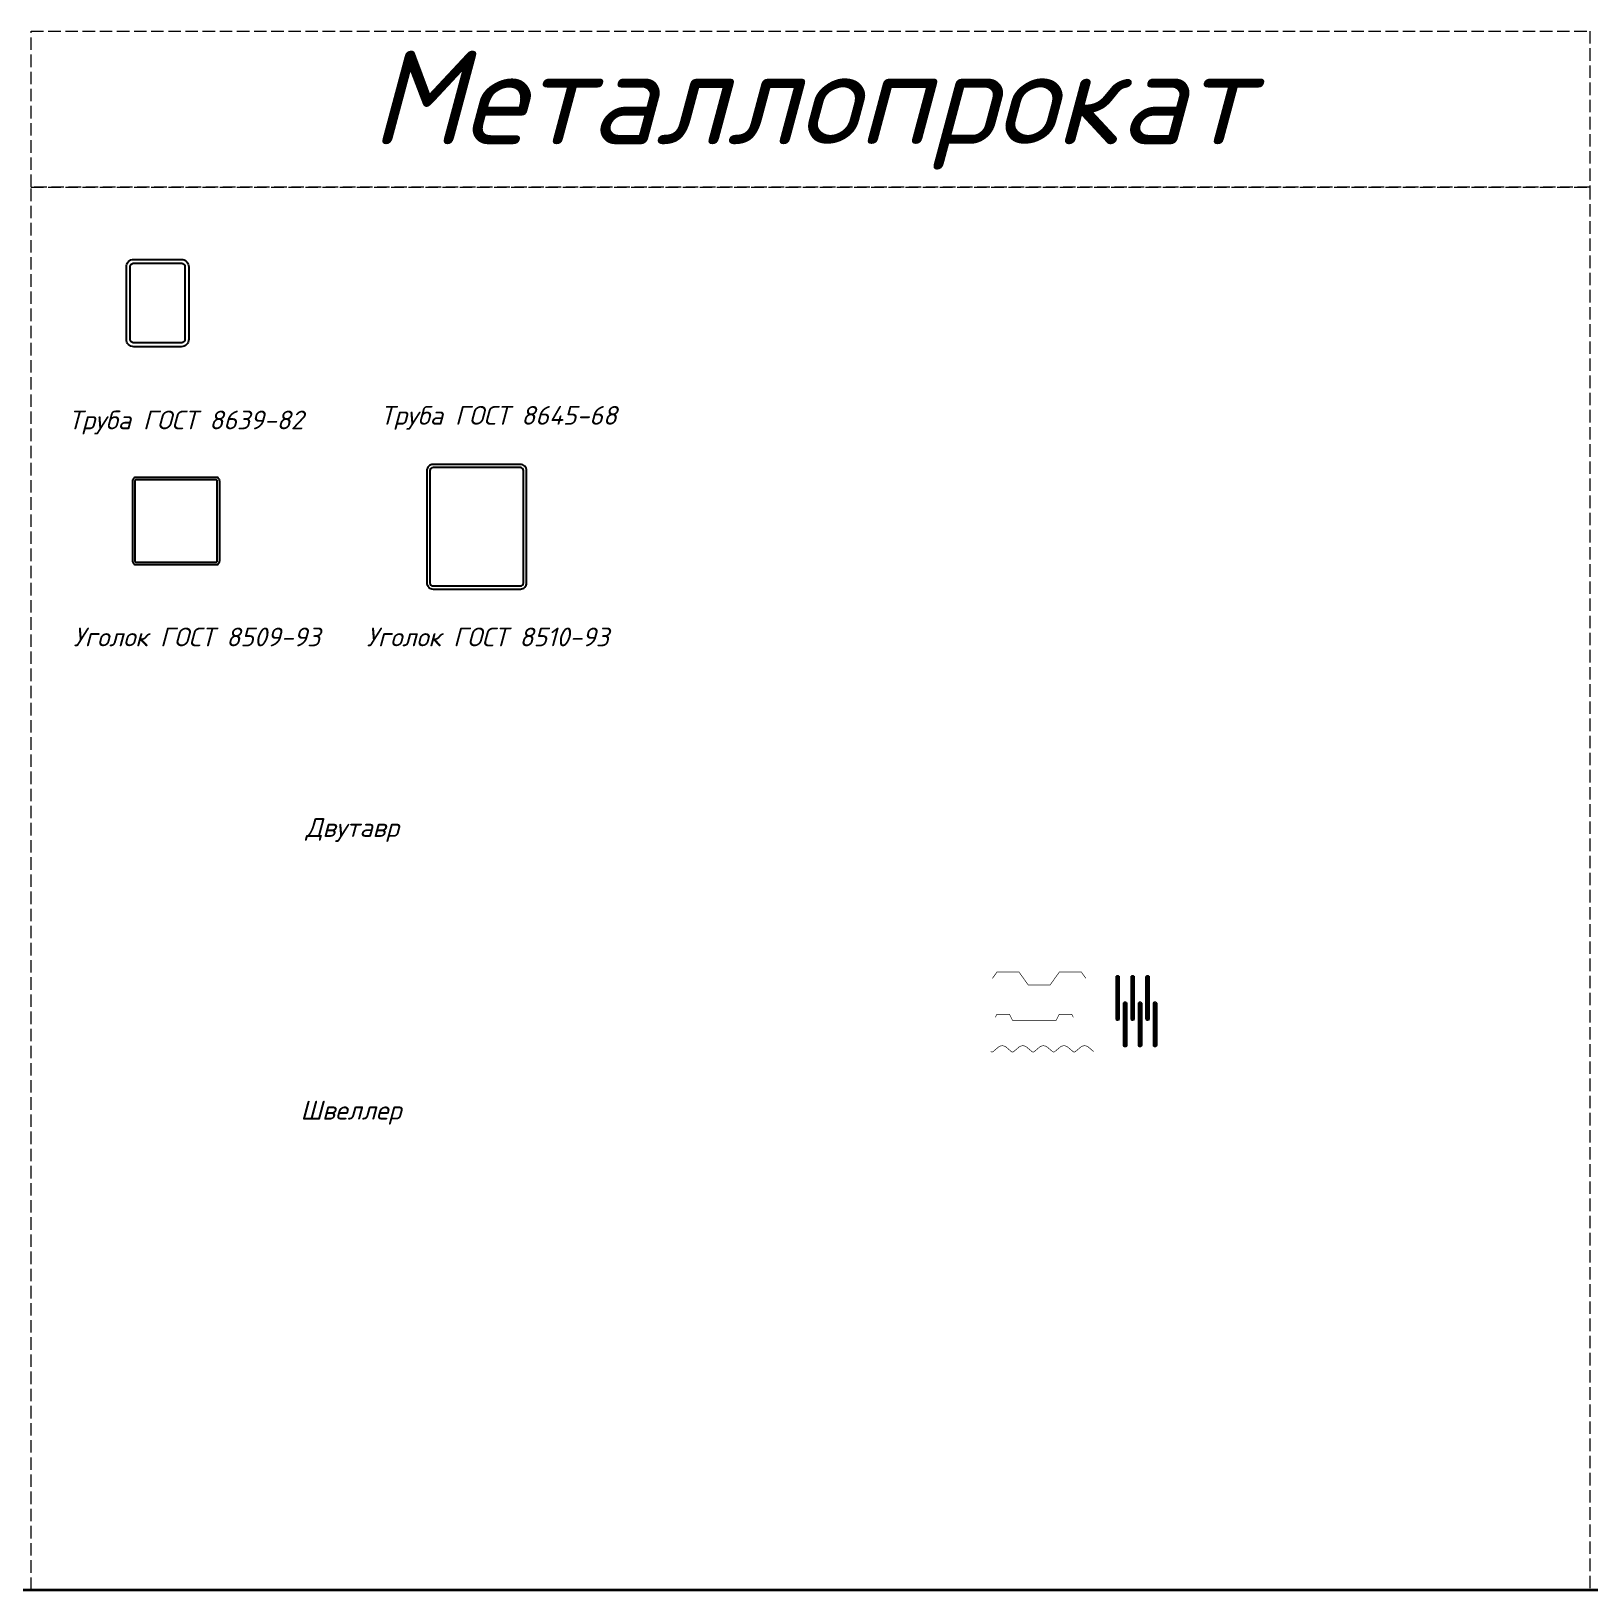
# Model space of a CAD drawing. Header units: millimetres. Extents: x -29692 to 34729, y -8412 to 43293.
# Drawn here: x -14184 to -11684, y 0 to 2500 of the extents above; entities that cross this region are included whole.
import ezdxf

# ---------------------------------------------------------------- set-up
doc = ezdxf.new("R2010")
doc.units = ezdxf.units.MM
doc.linetypes.add('JIS_02_4.0', pattern=[5.5, 4, -1.5])
doc.layers.get('Defpoints').update_dxf_attribs({"color": 4, "lineweight": 35})
doc.layers.add('_0_001_Профили', color=150, linetype='Continuous', lineweight=35)
doc.layers.add('_0_004_Текст_01', color=7, linetype='Continuous', lineweight=18)
doc.layers.add('_0_023 _Линия_04', color=96, linetype='JIS_02_4.0', lineweight=9, plot=False)
doc.styles.add('_DZ_3.2', font='isocpeui.ttf', dxfattribs={"height": 3.2})
doc.styles.add('_DZ_4', font='isocpeui.ttf', dxfattribs={"height": 4})

# ---------------------------------------------------------------- blocks, each defined once
blk = doc.blocks.new('*U417')
for points in [[(-64, -70), (64, -70, 0.414214), (70, -64), (70, 64, 0.414214), (64, 70), (-64, 70, 0.414214), (-70, 64), (-70, -64, 0.414214)], [(-64, -66), (64, -66, 0.414214), (66, -64), (66, 64, 0.414214), (64, 66), (-64, 66, 0.414214), (-66, 64), (-66, -64, 0.414214)]]:
    blk.add_lwpolyline(points, format="xyb", close=True)
blk = doc.blocks.new('*U532')
for points in [[(-70, -100), (70, -100, 0.414214), (80, -90), (80, 90, 0.414214), (70, 100), (-70, 100, 0.414214), (-80, 90), (-80, -90, 0.414214)], [(-70, -95), (70, -95, 0.414214), (75, -90), (75, 90, 0.414214), (70, 95), (-70, 95, 0.414214), (-75, 90), (-75, -90, 0.414214)]]:
    blk.add_lwpolyline(points, format="xyb", close=True)
blk = doc.blocks.new('*U759')
at = {"linetype": 'ByBlock'}
for points in [[(-38, 70), (38, 70, -0.414214), (50, 58), (50, -58, -0.414214), (38, -70), (-38, -70, -0.414214), (-50, -58), (-50, 58, -0.414214)], [(-38, 64), (38, 64, -0.414214), (44, 58), (44, -58, -0.414214), (38, -64), (-38, -64, -0.414214), (-44, -58), (-44, 58, -0.414214)]]:
    blk.add_lwpolyline(points, format="xyb", close=True, dxfattribs=at)
blk = doc.blocks.new('*U531')
at = {"layer": '_0_001_Профили', "color": 51, "const_width": 1}
for points in [[(50, 0), (42.5, 10.5), (7.5, 10.5), (0, 0)], [(100, 0), (92.5, -10.5), (57.5, -10.5), (50, 0)], [(150, 0), (142.5, 10.5), (107.5, 10.5), (100, 0)]]:
    blk.add_lwpolyline(points, dxfattribs=at)
blk = doc.blocks.new('*U530')
at = {"layer": '_0_001_Профили', "color": 51, "const_width": 1}
for points in [[(0, 0), (2.5, 5), (22.5, 5), (25, 0)], [(25, 0), (27.5, -5), (97.5, -5), (100, 0)], [(100, 0), (102.5, 5), (122.5, 5), (125, 0)]]:
    blk.add_lwpolyline(points, dxfattribs=at)
blk = doc.blocks.new('*U987')
at = {"color": 0, "linetype": 'ByBlock', "lineweight": -2, "const_width": 1}
blk.add_lwpolyline([(-16.5, -4.3, 0.369074), (-12.6, -4.3), (-4.5, 2.6, -0.369074), (8.4, 2.6), (16.5, -4.3)], format="xyb", dxfattribs=at)
blk = doc.blocks.new('*U988')
at = {"color": 0, "linetype": 'ByBlock', "lineweight": -2, "transparency": 16777216}
for p in [(0, 0), (33, 0), (66, 0), (99, 0), (132, 0)]:
    blk.add_blockref('*U987', p, dxfattribs=at)
blk = doc.blocks.new('*U990')
at = {"layer": '_0_001_Профили'}
for points in [[(-31.5, 43.5), (-31.5, 111.5, -0.414214), (-30.5, 112.5), (-29.5, 112.5, -0.414214), (-28.5, 111.5), (-28.5, 43.5, -0.414214), (-29.5, 42.5), (-30.5, 42.5, -0.414214)], [(-7.5, 43.5), (-7.5, 111.5, -0.414214), (-6.5, 112.5), (-5.5, 112.5, -0.414214), (-4.5, 111.5), (-4.5, 43.5, -0.414214), (-5.5, 42.5), (-6.5, 42.5, -0.414214)], [(16.5, 43.5), (16.5, 111.5, -0.414214), (17.5, 112.5), (18.5, 112.5, -0.414214), (19.5, 111.5), (19.5, 43.5, -0.414214), (18.5, 42.5), (17.5, 42.5, -0.414214)], [(-19.5, 1), (-19.5, 69, -0.414214), (-18.5, 70), (-17.5, 70, -0.414214), (-16.5, 69), (-16.5, 1, -0.414214), (-17.5, 0), (-18.5, 0, -0.414214)], [(4.5, 1), (4.5, 69, -0.414214), (5.5, 70), (6.5, 70, -0.414214), (7.5, 69), (7.5, 1, -0.414214), (6.5, 0), (5.5, 0, -0.414214)], [(28.5, 1), (28.5, 69, -0.414214), (29.5, 70), (30.5, 70, -0.414214), (31.5, 69), (31.5, 1, -0.414214), (30.5, 0), (29.5, 0, -0.414214)]]:
    blk.add_lwpolyline(points, format="xyb", close=True, dxfattribs=at)

msp = doc.modelspace()

# ---------------------------------------------------------------- linework, layer by layer
at = {"layer": '_0_023 _Линия_04', "ltscale": 5, "transparency": 33554687}
for points in [[(-14184.319, 2500), (-11684.319, 2500), (-11684.319, 2250), (-14184.319, 2250)], [(-14184.319, 2250), (-11684.319, 2250), (-11684.319, 0), (-14184.319, 0)]]:
    msp.add_lwpolyline(points, close=True, dxfattribs=at)
at = {"layer": 'Defpoints', "color": 6}
msp.add_xline((0, 0), (1, 0), dxfattribs=at)

# ---------------------------------------------------------------- block references
at = {"color": 0, "linetype": 'ByBlock', "lineweight": -2, "transparency": 33554687}
msp.add_blockref('*U759', (-13981.618, 2063.939), dxfattribs=at)
at = {"color": 0, "linetype": 'ByBlock', "lineweight": -2, "ltscale": 20, "transparency": 33554687}
msp.add_blockref('*U532', (-13469.646, 1705.116), dxfattribs=at)
at = {"color": 0, "linetype": 'ByBlock', "lineweight": -2, "ltscale": 100, "transparency": 33554687}
msp.add_blockref('*U417', (-13951.959, 1714.352), dxfattribs=at)
at = {"color": 0, "linetype": 'ByBlock', "lineweight": -2}
for name, p in [('*U531', (-12642.555, 980.645)), ('*U990', (-12411.649, 871.93)), ('*U530', (-12637.823, 918.232)), ('*U988', (-12628.73, 867.664))]:
    msp.add_blockref(name, p, dxfattribs=at)

# ---------------------------------------------------------------- texts
at = {"layer": '_0_004_Текст_01', "lineweight": 13, "transparency": 33554687, "style": '_DZ_3.2'}
for s, p in [('Труба ГОСТ 8639-82', (-14124.454, 1861.396)), ('Труба ГОСТ 8645-68', (-13624.008, 1868.81)), ('Уголок ГОСТ 8509-93', (-14116.488, 1513.349)), ('Уголок ГОСТ 8510-93', (-13646.312, 1513.349)), ('Двутавр', (-13744.035, 1207.745)), ('Швеллер', (-13752.327, 754.282))]:
    msp.add_text(s, height=30, dxfattribs=at).set_placement(p)
at = {"layer": '_0_004_Текст_01', "transparency": 33554687, "insert": (-12934.319, 2373.31), "char_height": 150, "width": 12500, "attachment_point": 5, "style": '_DZ_4'}
msp.add_mtext('Металлопрокат', dxfattribs=at)

doc.saveas('drawing.dxf')
